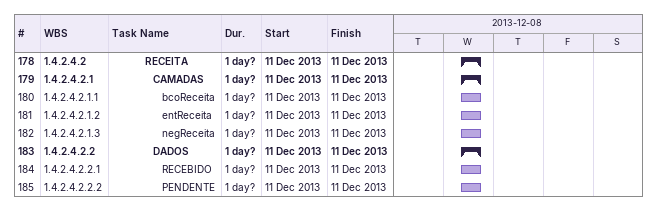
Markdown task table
| ID | WBS | Task | Duration | Start | Finish |
|---|---|---|---|---|---|
| 178 | 1.4.2.4.2 | **RECEITA** | 1d? | 2013-12-11 | 2013-12-11 |
| 179 | 1.4.2.4.2.1 | **CAMADAS** | 1d? | 2013-12-11 | 2013-12-11 |
| 180 | 1.4.2.4.2.1.1 | bcoReceita | 1d? | 2013-12-11 | 2013-12-11 |
| 181 | 1.4.2.4.2.1.2 | entReceita | 1d? | 2013-12-11 | 2013-12-11 |
| 182 | 1.4.2.4.2.1.3 | negReceita | 1d? | 2013-12-11 | 2013-12-11 |
| 183 | 1.4.2.4.2.2 | **DADOS** | 1d? | 2013-12-11 | 2013-12-11 |
| 184 | 1.4.2.4.2.2.1 | RECEBIDO | 1d? | 2013-12-11 | 2013-12-11 |
| 185 | 1.4.2.4.2.2.2 | PENDENTE | 1d? | 2013-12-11 | 2013-12-11 |
